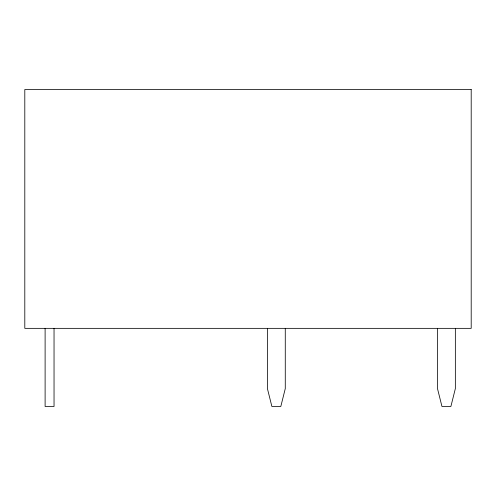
<?xml version="1.0" encoding="UTF-8"?>
<svg xmlns="http://www.w3.org/2000/svg" width="496" height="496" viewBox="0 0 496 496"><rect width="100%" height="100%" fill="white"/><g stroke="black" fill="none" stroke-linecap="round" stroke-linejoin="round"><path stroke-width="0.74" d="M455.353 328.352L455.353 388.616L450.889 406.472L441.961 406.472L437.497 388.616L437.497 328.352M285.274 328.352L285.274 388.616L280.81 406.472L271.882 406.472L267.418 388.616L267.418 328.352M54.039 328.352L54.039 406.472L45.111 406.472L45.111 328.352M471.2 89.528L24.8 89.528L24.8 328.352L471.2 328.352L471.2 89.528"/></g></svg>
